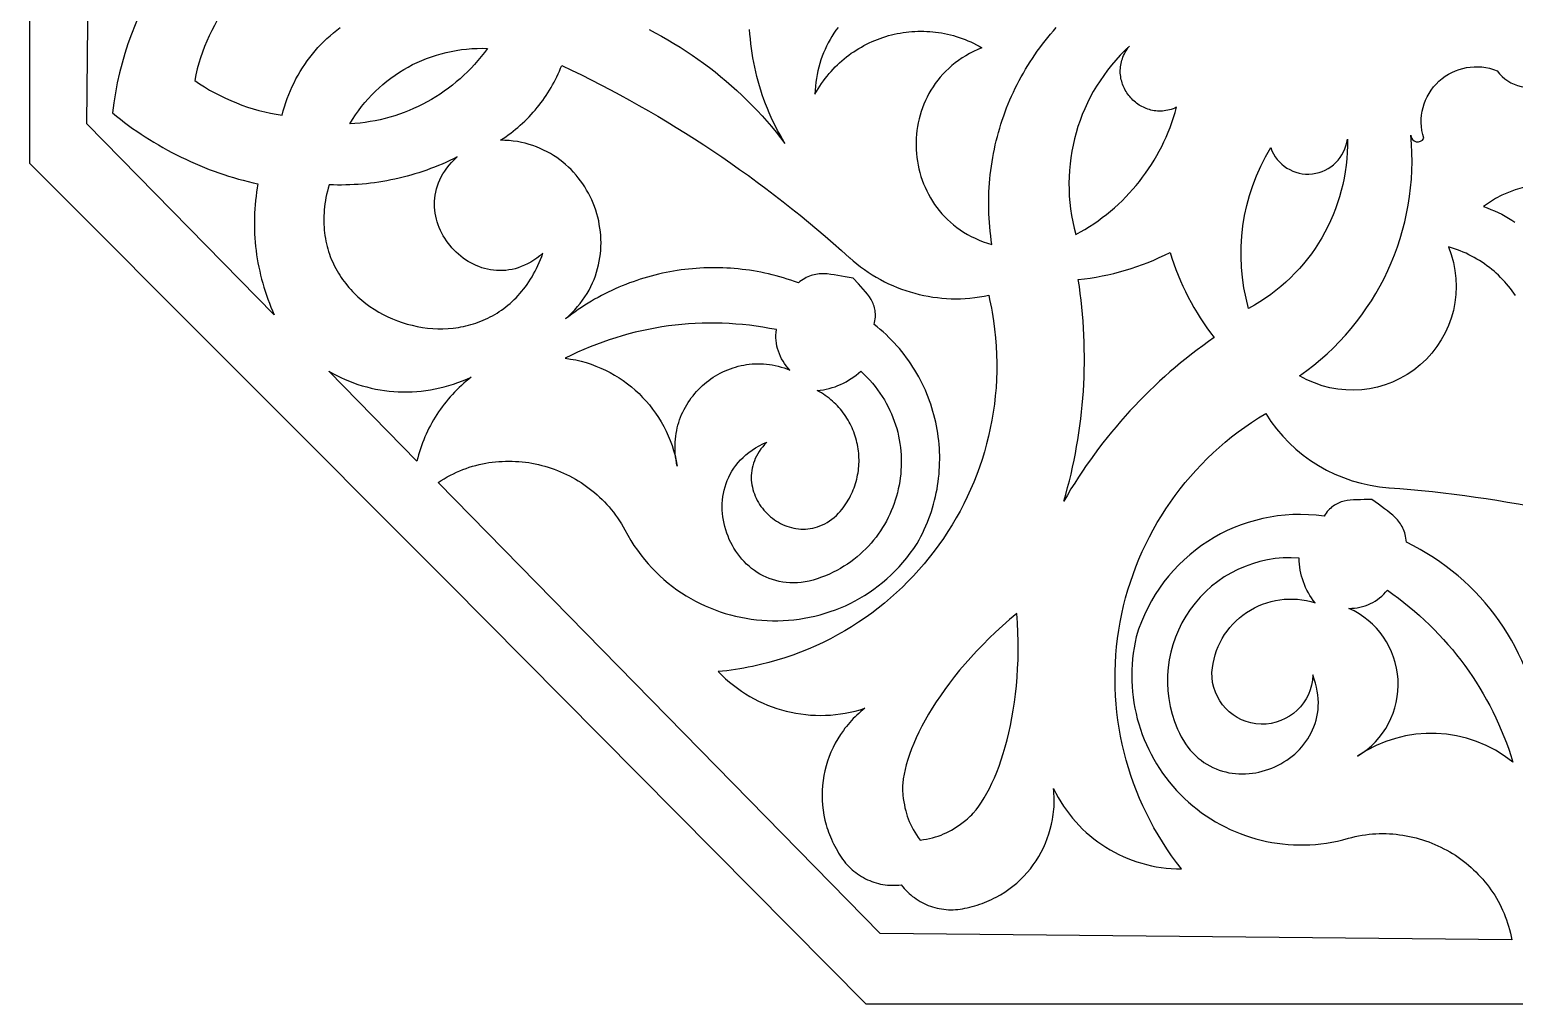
# Model space of a CAD drawing. Extents: x -555 to 555, y -555 to 555.
# Drawn here: x -175 to 6.6, y -175.3 to -56 of the extents above; entities that cross this region are included whole.
import ezdxf

# ---------------------------------------------------------------- set-up
doc = ezdxf.new("R2010")
doc.units = 0
doc.layers.add('LAYER_1', color=18, linetype='CONTINUOUS')
doc.layers.add('LAYER_2', color=140, linetype='CONTINUOUS')

msp = doc.modelspace()

# ---------------------------------------------------------------- linework, layer by layer
at = {"layer": 'LAYER_1'}
for points in [[(-158.02, -47.81, 0.121003), (-164.88, -66.23), (-164.4, -66.62), (-163.91, -67), (-163.42, -67.38), (-162.92, -67.75), (-162.42, -68.11), (-161.9, -68.46), (-161.38, -68.81), (-160.86, -69.16), (-160.33, -69.49), (-159.8, -69.82), (-159.26, -70.14), (-158.71, -70.45), (-158.16, -70.76), (-157.61, -71.05), (-157.05, -71.34), (-156.49, -71.62), (-155.92, -71.9), (-155.35, -72.16), (-154.78, -72.42), (-154.2, -72.66), (-153.62, -72.9), (-153.03, -73.13), (-152.45, -73.35), (-151.86, -73.56), (-151.27, -73.76), (-150.67, -73.95), (-150.08, -74.14), (-149.48, -74.31), (-148.88, -74.47), (-148.28, -74.62), (-147.68, -74.76), (-147.08, -74.89), (-147.17, -75.4), (-147.25, -75.91), (-147.31, -76.42), (-147.37, -76.94), (-147.42, -77.45), (-147.46, -77.96), (-147.49, -78.47), (-147.51, -78.99), (-147.52, -79.5), (-147.52, -80.01), (-147.51, -80.52), (-147.49, -81.03), (-147.46, -81.54), (-147.42, -82.05), (-147.37, -82.56), (-147.31, -83.07), (-147.24, -83.57), (-147.16, -84.08), (-147.08, -84.58), (-146.98, -85.08), (-146.87, -85.58), (-146.76, -86.08), (-146.63, -86.58), (-146.5, -87.07), (-146.35, -87.56), (-146.2, -88.05), (-146.03, -88.54), (-145.86, -89.02), (-145.68, -89.5), (-145.49, -89.98), (-145.29, -90.45), (-145.08, -90.92), (-168, -67.56), (-167.67, -34.87)], [(-150.05, -51.91, 0.118726), (-154.82, -62.25), (-154.23, -62.66), (-153.61, -63.05), (-152.99, -63.42), (-152.36, -63.77), (-151.71, -64.11), (-151.06, -64.42), (-150.39, -64.72), (-149.72, -65), (-149.04, -65.26), (-148.36, -65.5), (-147.66, -65.71), (-146.97, -65.91), (-146.26, -66.09), (-145.55, -66.24), (-144.84, -66.37), (-144.13, -66.48), (-143.99, -65.97), (-143.85, -65.46), (-143.68, -64.95), (-143.51, -64.46), (-143.32, -63.97), (-143.12, -63.48), (-142.9, -63), (-142.67, -62.53), (-142.43, -62.07), (-142.18, -61.61), (-141.92, -61.16), (-141.64, -60.72), (-141.35, -60.28), (-141.05, -59.86), (-140.74, -59.44), (-140.42, -59.03), (-140.08, -58.63), (-139.74, -58.24), (-139.38, -57.86), (-139.02, -57.49), (-138.64, -57.13), (-138.25, -56.78), (-137.86, -56.44), (-137.45, -56.11), (-137.04, -55.79)], [(6.74, -88.58), (6.53, -88.28), (6.32, -87.99), (6.1, -87.7), (5.87, -87.42), (5.64, -87.14), (5.4, -86.87), (5.15, -86.61), (4.9, -86.35), (4.64, -86.09), (4.37, -85.84), (4.1, -85.6), (3.81, -85.37), (3.53, -85.14), (3.23, -84.92), (2.93, -84.7), (2.63, -84.49), (2.32, -84.29), (2, -84.1), (1.67, -83.91), (1.35, -83.74), (1.01, -83.57), (0.67, -83.4), (0.32, -83.25), (-0.03, -83.1), (-0.39, -82.97), (-0.75, -82.84), (-1.12, -82.72), (-1.49, -82.61, -0.719328), (-19.69, -98.38, 0.270929), (-6.07, -68.96, 0.777705), (-4.49, -69.32, -0.636132), (4.47, -61.07, 0.862472), (13.24, -56.4, -0.153049)], [(9.93, -142.32, 0.260478), (-6.62, -118.74), (-6.64, -118.49), (-6.67, -118.25), (-6.71, -118.02), (-6.76, -117.8), (-6.82, -117.59), (-6.89, -117.39), (-6.96, -117.2), (-7.05, -117.01), (-7.14, -116.83), (-7.24, -116.65), (-7.35, -116.49), (-7.46, -116.32), (-7.58, -116.17), (-7.71, -116.01), (-7.99, -115.72), (-8.29, -115.44), (-8.6, -115.17), (-8.94, -114.9), (-9.3, -114.64), (-10.05, -114.1), (-10.85, -113.52), (-11.79, -113.53), (-12.23, -113.54), (-12.66, -113.55), (-13.08, -113.57), (-13.48, -113.6), (-13.86, -113.65), (-14.23, -113.73), (-14.41, -113.77), (-14.58, -113.82), (-14.76, -113.89), (-14.92, -113.95), (-15.09, -114.03), (-15.25, -114.12), (-15.41, -114.21), (-15.57, -114.32), (-15.72, -114.43), (-15.87, -114.56), (-16.01, -114.69), (-16.15, -114.84), (-16.29, -115), (-16.43, -115.18), (-16.56, -115.37), (-16.69, -115.57, 0.373134), (-39.66, -130.31, 0.574165), (-13.72, -154.96), (-13.3, -154.85), (-12.88, -154.75), (-12.46, -154.67), (-12.03, -154.59), (-11.61, -154.53), (-11.19, -154.48), (-10.77, -154.44), (-10.35, -154.41), (-9.93, -154.4), (-9.52, -154.39), (-9.1, -154.4), (-8.68, -154.41), (-8.27, -154.44), (-7.86, -154.48), (-7.45, -154.53), (-7.04, -154.59), (-6.64, -154.65), (-6.23, -154.73), (-5.83, -154.82), (-5.44, -154.92), (-5.04, -155.03), (-4.65, -155.15), (-4.27, -155.27), (-3.88, -155.41), (-3.5, -155.56), (-3.13, -155.71), (-2.76, -155.88), (-2.39, -156.05), (-2.03, -156.24), (-1.67, -156.43), (-1.32, -156.63), (-0.97, -156.84), (-0.63, -157.05), (-0.29, -157.28), (0.04, -157.51), (0.36, -157.76), (0.68, -158.01), (0.99, -158.27), (1.3, -158.53), (1.6, -158.81), (1.89, -159.09), (2.17, -159.38), (2.45, -159.67), (2.72, -159.98), (2.98, -160.29), (3.24, -160.6), (3.49, -160.93), (3.72, -161.26), (3.96, -161.6), (4.18, -161.94), (4.39, -162.29), (4.59, -162.65), (4.79, -163.02), (4.97, -163.39), (5.15, -163.76), (5.32, -164.15), (5.47, -164.53), (5.62, -164.93), (5.76, -165.33), (5.88, -165.73), (6, -166.14), (6.1, -166.56), (6.2, -166.98), (6.28, -167.4), (-71, -166.61), (-125.03, -111.42), (-124.66, -111.19), (-124.29, -110.97), (-123.92, -110.75), (-123.55, -110.55), (-123.17, -110.36), (-122.78, -110.18), (-122.4, -110.02), (-122.01, -109.86), (-121.62, -109.72), (-121.23, -109.58), (-120.83, -109.46), (-120.43, -109.35), (-120.03, -109.25), (-119.63, -109.16), (-119.23, -109.08), (-118.83, -109.01), (-118.42, -108.95), (-118.02, -108.91), (-117.61, -108.87), (-117.21, -108.85), (-116.8, -108.83), (-116.39, -108.83), (-115.99, -108.83), (-115.58, -108.85), (-115.18, -108.87), (-114.77, -108.91), (-114.37, -108.96), (-113.97, -109.01), (-113.57, -109.08), (-113.17, -109.15), (-112.78, -109.24), (-112.38, -109.34), (-111.99, -109.44), (-111.6, -109.56), (-111.22, -109.68), (-110.84, -109.82), (-110.46, -109.96), (-110.08, -110.12), (-109.71, -110.28), (-109.34, -110.45), (-108.98, -110.63), (-108.61, -110.82), (-108.26, -111.02), (-107.91, -111.23), (-107.56, -111.45), (-107.22, -111.68), (-106.89, -111.91), (-106.56, -112.16), (-106.23, -112.41), (-105.91, -112.68), (-105.6, -112.95), (-105.3, -113.23), (-105, -113.51), (-104.7, -113.81), (-104.42, -114.12), (-104.14, -114.43), (-103.87, -114.75), (-103.61, -115.08), (-103.35, -115.42), (-103.1, -115.77), (-102.86, -116.12), (-102.63, -116.49), (-102.41, -116.86), (-102.2, -117.24), (-101.85, -117.89), (-101.47, -118.52), (-101.09, -119.13), (-100.68, -119.72), (-100.26, -120.29), (-99.82, -120.84), (-99.37, -121.38), (-98.91, -121.89), (-98.43, -122.38), (-97.93, -122.86), (-97.43, -123.32), (-96.91, -123.75), (-96.38, -124.17), (-95.84, -124.56), (-95.29, -124.94), (-94.72, -125.3), (-94.15, -125.64), (-93.57, -125.96), (-92.98, -126.25), (-92.39, -126.53), (-91.78, -126.79), (-91.17, -127.03), (-90.55, -127.25), (-89.93, -127.45), (-89.3, -127.63), (-88.67, -127.79), (-88.03, -127.93), (-87.39, -128.05), (-86.75, -128.15), (-86.1, -128.23), (-85.45, -128.29), (-84.8, -128.33), (-84.15, -128.35), (-83.5, -128.35), (-82.85, -128.33), (-82.2, -128.29), (-81.55, -128.23), (-80.9, -128.15), (-80.26, -128.05), (-79.61, -127.93), (-78.98, -127.79), (-78.34, -127.63), (-77.71, -127.44), (-77.08, -127.24), (-76.46, -127.02), (-75.85, -126.78), (-75.24, -126.51), (-74.64, -126.23), (-74.05, -125.93), (-73.47, -125.6), (-72.89, -125.26), (-72.32, -124.89), (-71.77, -124.5), (-71.22, -124.1), (-70.69, -123.67), (-70.16, -123.22), (-69.65, -122.75), (-69.15, -122.26), (-68.67, -121.75), (-68.2, -121.22), (-67.74, -120.67), (-67.3, -120.1), (-66.87, -119.51), (-66.46, -118.89), (-66.22, -118.47), (-65.99, -118.04), (-65.78, -117.61), (-65.58, -117.18), (-65.38, -116.74), (-65.2, -116.3), (-65.03, -115.86), (-64.87, -115.42), (-64.72, -114.97), (-64.58, -114.52), (-64.45, -114.07), (-64.33, -113.62), (-64.22, -113.17), (-64.12, -112.72), (-64.03, -112.26), (-63.96, -111.81), (-63.89, -111.35), (-63.83, -110.89), (-63.78, -110.43), (-63.75, -109.97), (-63.72, -109.51), (-63.71, -109.06), (-63.7, -108.6), (-63.7, -108.14), (-63.72, -107.68), (-63.74, -107.23), (-63.77, -106.77), (-63.82, -106.32), (-63.87, -105.86), (-63.94, -105.41), (-64.01, -104.96), (-64.09, -104.51), (-64.19, -104.06), (-64.29, -103.62), (-64.4, -103.18), (-64.52, -102.74), (-64.65, -102.3), (-64.79, -101.86), (-64.95, -101.43), (-65.11, -101), (-65.28, -100.58), (-65.45, -100.16), (-65.64, -99.74), (-65.84, -99.32), (-66.05, -98.91), (-66.27, -98.51), (-66.49, -98.1), (-66.73, -97.71), (-66.97, -97.31), (-67.22, -96.93), (-67.49, -96.54), (-67.76, -96.17), (-68.04, -95.79), (-68.33, -95.43), (-68.63, -95.06), (-68.94, -94.71), (-69.25, -94.36), (-69.58, -94.02), (-69.92, -93.68), (-70.26, -93.35), (-70.61, -93.02), (-70.97, -92.71), (-71.34, -92.4), (-71.72, -92.1), (-71.67, -91.86), (-71.62, -91.64), (-71.59, -91.42), (-71.57, -91.2), (-71.56, -91), (-71.56, -90.8), (-71.58, -90.6), (-71.6, -90.41), (-71.63, -90.23), (-71.67, -90.05), (-71.72, -89.87), (-71.78, -89.7), (-71.85, -89.53), (-71.92, -89.36), (-72.01, -89.2), (-72.1, -89.04), (-72.3, -88.72), (-72.53, -88.41), (-72.78, -88.1), (-73.05, -87.78), (-73.65, -87.14), (-74.29, -86.46), (-75.26, -86.28), (-76.17, -86.11), (-76.61, -86.04), (-77.03, -85.98), (-77.45, -85.93), (-77.86, -85.91), (-78.26, -85.92), (-78.46, -85.93), (-78.66, -85.95), (-78.85, -85.98), (-79.05, -86.02), (-79.25, -86.07), (-79.44, -86.13), (-79.63, -86.2), (-79.83, -86.28), (-80.02, -86.37), (-80.21, -86.47), (-80.4, -86.59), (-80.6, -86.72), (-80.79, -86.86), (-80.99, -87.02), (-81.44, -86.85), (-81.89, -86.7), (-82.34, -86.55), (-82.8, -86.41), (-83.26, -86.27), (-83.72, -86.15), (-84.18, -86.03), (-84.64, -85.92), (-85.1, -85.82), (-85.56, -85.72), (-86.02, -85.63), (-86.49, -85.55), (-86.95, -85.48), (-87.42, -85.41), (-87.88, -85.36), (-88.35, -85.3), (-88.82, -85.26), (-89.28, -85.23), (-89.75, -85.2), (-90.22, -85.18), (-90.68, -85.16), (-91.15, -85.16), (-91.62, -85.16), (-92.08, -85.17), (-92.55, -85.18), (-93.02, -85.21), (-93.48, -85.24), (-93.94, -85.28), (-94.41, -85.32), (-94.87, -85.38), (-95.33, -85.44), (-95.79, -85.5), (-96.25, -85.58), (-96.71, -85.66), (-97.17, -85.75), (-97.62, -85.84), (-98.08, -85.95), (-98.53, -86.06), (-98.98, -86.18), (-99.43, -86.3), (-99.88, -86.43), (-100.32, -86.57), (-100.76, -86.72), (-101.21, -86.87), (-101.64, -87.03), (-102.08, -87.2), (-102.52, -87.37), (-102.95, -87.56), (-103.38, -87.74), (-103.8, -87.94), (-104.23, -88.14), (-104.65, -88.35), (-105.07, -88.57), (-105.48, -88.79), (-105.9, -89.02), (-106.3, -89.26), (-106.71, -89.5), (-107.11, -89.76), (-107.51, -90.01), (-107.91, -90.28), (-108.3, -90.55), (-108.69, -90.83), (-109.07, -91.11), (-109.46, -91.41), (-109.06, -91.05), (-108.68, -90.68), (-108.32, -90.3), (-107.98, -89.92), (-107.66, -89.53), (-107.37, -89.13), (-107.09, -88.72), (-106.83, -88.31), (-106.59, -87.89), (-106.37, -87.46), (-106.16, -87.03), (-105.98, -86.6), (-105.81, -86.16), (-105.67, -85.72), (-105.54, -85.27), (-105.43, -84.82), (-105.33, -84.37), (-105.26, -83.92), (-105.2, -83.47), (-105.16, -83.02), (-105.13, -82.56), (-105.12, -82.11), (-105.13, -81.66), (-105.16, -81.21), (-105.2, -80.76), (-105.25, -80.31), (-105.33, -79.86), (-105.41, -79.42), (-105.52, -78.98), (-105.64, -78.55), (-105.77, -78.12), (-105.92, -77.69), (-106.08, -77.27), (-106.26, -76.86), (-106.45, -76.45), (-106.66, -76.05), (-106.88, -75.66), (-107.11, -75.27), (-107.36, -74.9), (-107.62, -74.53), (-107.9, -74.17), (-108.18, -73.82), (-108.48, -73.48), (-108.79, -73.15), (-109.12, -72.84), (-109.46, -72.53), (-109.8, -72.24), (-110.17, -71.96), (-110.54, -71.69), (-110.92, -71.43), (-111.32, -71.19), (-111.72, -70.97), (-112.14, -70.76), (-112.57, -70.56), (-113.01, -70.38), (-113.46, -70.22), (-113.91, -70.07), (-114.38, -69.94), (-114.86, -69.83), (-115.35, -69.74), (-115.85, -69.67), (-116.35, -69.61), (-116.87, -69.58), (-117.4, -69.56), (-117.08, -69.35), (-116.77, -69.14), (-116.46, -68.92), (-116.16, -68.7), (-115.86, -68.47), (-115.57, -68.23), (-115.28, -67.99), (-115, -67.74), (-114.72, -67.49), (-114.45, -67.23), (-114.19, -66.97), (-113.92, -66.7), (-113.67, -66.43), (-113.42, -66.15), (-113.17, -65.87), (-112.93, -65.58), (-112.7, -65.29), (-112.47, -64.99), (-112.25, -64.69), (-112.03, -64.39), (-111.82, -64.08), (-111.62, -63.76), (-111.42, -63.45), (-111.23, -63.12), (-111.04, -62.8), (-110.86, -62.47), (-110.69, -62.13), (-110.52, -61.8), (-110.36, -61.45), (-110.21, -61.11), (-110.06, -60.76), (-109.92, -60.41), (-108.72, -60.98), (-107.53, -61.57), (-106.34, -62.16), (-105.16, -62.77), (-103.98, -63.39), (-102.81, -64.01), (-101.64, -64.65), (-100.49, -65.3), (-99.33, -65.96), (-98.19, -66.63), (-97.05, -67.31), (-95.92, -68), (-94.79, -68.7), (-93.67, -69.41), (-92.56, -70.14), (-91.45, -70.87), (-90.35, -71.61), (-89.26, -72.36), (-88.17, -73.13), (-87.09, -73.9), (-86.02, -74.68), (-84.96, -75.47), (-83.9, -76.28), (-82.85, -77.09), (-81.81, -77.91), (-80.77, -78.74), (-79.74, -79.58), (-78.72, -80.43), (-77.71, -81.3), (-76.71, -82.17), (-75.71, -83.05), (-74.72, -83.94), (-74.71, -83.94), (-74.27, -84.33), (-73.82, -84.7), (-73.37, -85.05), (-72.9, -85.39), (-72.43, -85.72), (-71.95, -86.03), (-71.46, -86.32), (-70.96, -86.6), (-70.46, -86.87), (-69.95, -87.12), (-69.43, -87.35), (-68.91, -87.57), (-68.38, -87.77), (-67.84, -87.96), (-67.31, -88.13), (-66.76, -88.29), (-66.21, -88.43), (-65.66, -88.55), (-65.1, -88.66), (-64.54, -88.75), (-63.98, -88.82), (-63.42, -88.88), (-62.85, -88.92), (-62.28, -88.95), (-61.71, -88.96), (-61.14, -88.95), (-60.57, -88.92), (-60, -88.88), (-59.42, -88.82), (-58.85, -88.74), (-58.28, -88.65), (-57.71, -88.54), (-57.59, -89.06), (-57.48, -89.58), (-57.38, -90.1), (-57.29, -90.62), (-57.2, -91.13), (-57.12, -91.65), (-56.98, -92.69), (-56.87, -93.72), (-56.79, -94.75), (-56.74, -95.78), (-56.72, -96.8), (-56.72, -97.82), (-56.75, -98.83), (-56.81, -99.84), (-56.9, -100.84), (-57.01, -101.84), (-57.15, -102.83), (-57.32, -103.81), (-57.51, -104.79), (-57.72, -105.76), (-57.96, -106.72), (-58.23, -107.67), (-58.52, -108.61), (-58.83, -109.55), (-59.17, -110.47), (-59.54, -111.38), (-59.92, -112.29), (-60.33, -113.18), (-60.76, -114.06), (-61.21, -114.93), (-61.69, -115.78), (-62.18, -116.62), (-62.7, -117.45), (-63.24, -118.27), (-63.8, -119.07), (-64.38, -119.85), (-64.98, -120.62), (-65.6, -121.38), (-66.24, -122.12), (-66.9, -122.84), (-67.58, -123.55), (-68.27, -124.24), (-68.99, -124.91), (-69.72, -125.56), (-70.47, -126.2), (-71.23, -126.81), (-72.02, -127.41), (-72.82, -127.98), (-73.64, -128.54), (-74.47, -129.08), (-75.32, -129.59), (-76.18, -130.08), (-77.06, -130.55), (-77.95, -131), (-78.86, -131.42), (-79.79, -131.83), (-80.72, -132.2), (-81.67, -132.56), (-82.63, -132.89), (-83.61, -133.19), (-84.6, -133.47), (-85.6, -133.72), (-86.61, -133.95), (-87.12, -134.05), (-87.64, -134.14), (-88.15, -134.23), (-88.67, -134.32), (-89.2, -134.39), (-89.72, -134.46), (-90.25, -134.52), (-90.78, -134.58), (-90.34, -135.02), (-89.89, -135.45), (-89.42, -135.85), (-88.94, -136.24), (-88.45, -136.61), (-87.95, -136.96), (-87.44, -137.3), (-86.92, -137.61), (-86.39, -137.9), (-85.85, -138.18), (-85.3, -138.43), (-84.75, -138.67), (-84.19, -138.88), (-83.62, -139.08), (-83.04, -139.26), (-82.46, -139.41), (-81.87, -139.55), (-81.28, -139.66), (-80.69, -139.76), (-80.09, -139.83), (-79.49, -139.89), (-78.89, -139.92), (-78.28, -139.93), (-77.67, -139.92), (-77.07, -139.89), (-76.46, -139.84), (-75.85, -139.76), (-75.25, -139.67), (-74.64, -139.55), (-74.04, -139.41), (-73.44, -139.25), (-72.85, -139.06), (-73.1, -139.26), (-73.35, -139.47), (-73.59, -139.68), (-73.82, -139.89), (-74.05, -140.11), (-74.27, -140.33), (-74.49, -140.56), (-74.7, -140.79), (-74.91, -141.03), (-75.1, -141.27), (-75.3, -141.51), (-75.48, -141.76), (-75.84, -142.26), (-76.16, -142.78), (-76.47, -143.31), (-76.74, -143.85), (-77, -144.41), (-77.22, -144.97), (-77.42, -145.54), (-77.6, -146.12), (-77.74, -146.71), (-77.86, -147.3), (-77.96, -147.9), (-78.03, -148.5), (-78.07, -149.1), (-78.08, -149.71), (-78.07, -150.32), (-78.02, -150.92), (-77.96, -151.53), (-77.86, -152.13), (-77.73, -152.73), (-77.58, -153.33), (-77.49, -153.63), (-77.4, -153.92), (-77.3, -154.22), (-77.19, -154.51), (-77.07, -154.8), (-76.95, -155.09), (-76.82, -155.38), (-76.68, -155.66), (-76.53, -155.95), (-76.38, -156.23), (-76.22, -156.5), (-76.06, -156.78), (-75.9, -157.04), (-75.74, -157.29), (-75.58, -157.53), (-75.4, -157.76), (-75.22, -157.99), (-75.03, -158.21), (-74.83, -158.42), (-74.62, -158.62), (-74.41, -158.81), (-74.19, -158.99), (-73.97, -159.17), (-73.74, -159.33), (-73.51, -159.49), (-73.27, -159.64), (-73.02, -159.78), (-72.77, -159.91), (-72.52, -160.03), (-72.26, -160.14), (-72, -160.24), (-71.74, -160.34), (-71.47, -160.42), (-71.2, -160.49), (-70.93, -160.56), (-70.65, -160.61), (-70.37, -160.65), (-70.1, -160.69), (-69.82, -160.71), (-69.53, -160.72), (-69.25, -160.72), (-68.97, -160.72), (-68.68, -160.7), (-68.4, -160.67), (-68.22, -160.89), (-68.04, -161.11), (-67.85, -161.31), (-67.65, -161.51), (-67.45, -161.71), (-67.24, -161.89), (-67.02, -162.07), (-66.8, -162.23), (-66.57, -162.39), (-66.34, -162.54), (-66.1, -162.69), (-65.85, -162.82), (-65.61, -162.95), (-65.35, -163.06), (-65.1, -163.17), (-64.83, -163.27), (-64.57, -163.35), (-64.3, -163.43), (-64.03, -163.5), (-63.76, -163.56), (-63.48, -163.61), (-63.2, -163.65), (-62.92, -163.68), (-62.64, -163.7), (-62.35, -163.71), (-62.07, -163.7), (-61.78, -163.69), (-61.49, -163.67), (-61.2, -163.63), (-60.91, -163.58), (-60.62, -163.53), (-60.34, -163.46), (-60.02, -163.39), (-59.71, -163.31), (-59.4, -163.23), (-59.1, -163.14), (-58.8, -163.04), (-58.5, -162.93), (-58.21, -162.82), (-57.92, -162.7), (-57.63, -162.58), (-57.35, -162.45), (-57.07, -162.31), (-56.79, -162.17), (-56.26, -161.87), (-55.74, -161.54), (-55.23, -161.2), (-54.75, -160.83), (-54.28, -160.44), (-53.84, -160.03), (-53.41, -159.6), (-53, -159.15), (-52.61, -158.69), (-52.25, -158.2), (-51.91, -157.71), (-51.58, -157.19), (-51.29, -156.67), (-51.01, -156.13), (-50.76, -155.57), (-50.54, -155.01), (-50.34, -154.43), (-50.17, -153.85), (-50.02, -153.25), (-49.9, -152.65), (-49.85, -152.34), (-49.81, -152.04), (-49.77, -151.73), (-49.74, -151.42), (-49.72, -151.1), (-49.71, -150.79), (-49.7, -150.48), (-49.7, -150.16), (-49.71, -149.84), (-49.73, -149.52), (-49.75, -149.2), (-49.78, -148.88), (-49.5, -149.44), (-49.2, -149.98), (-48.89, -150.52), (-48.56, -151.03), (-48.21, -151.54), (-47.84, -152.03), (-47.46, -152.5), (-47.06, -152.96), (-46.65, -153.4), (-46.22, -153.83), (-45.78, -154.25), (-45.32, -154.64), (-44.86, -155.02), (-44.37, -155.39), (-43.88, -155.73), (-43.38, -156.06), (-42.86, -156.37), (-42.34, -156.67), (-41.8, -156.94), (-41.26, -157.2), (-40.7, -157.43), (-40.14, -157.65), (-39.57, -157.85), (-38.99, -158.03), (-38.4, -158.19), (-37.81, -158.33), (-37.21, -158.45), (-36.6, -158.54), (-35.99, -158.62), (-35.38, -158.67), (-34.75, -158.71), (-34.13, -158.72, -0.453995), (-23.83, -103, 0.240725), (-8.75, -112.08), (-8.73, -112.09, -0.074077), (32.6, -121.2)], [(24.22, -86.81, 0.578149), (2.79, -77.68), (3.26, -77.84), (3.72, -78.02), (4.17, -78.21), (4.61, -78.41), (5.04, -78.62), (5.45, -78.84), (5.86, -79.08), (6.26, -79.33), (6.64, -79.59)]]:
    msp.add_lwpolyline(points, format="xyb", dxfattribs=at)
for points in [[(-99.25, -56.02), (-98.48, -56.42), (-97.71, -56.84), (-96.95, -57.27), (-96.2, -57.72), (-95.45, -58.18), (-94.72, -58.65), (-93.99, -59.14), (-93.27, -59.64), (-92.57, -60.15), (-91.87, -60.67), (-91.18, -61.21), (-90.5, -61.76), (-89.83, -62.32), (-89.17, -62.89), (-88.52, -63.48), (-87.88, -64.08), (-87.25, -64.69), (-86.63, -65.31), (-86.03, -65.94), (-85.43, -66.58), (-84.85, -67.24), (-84.27, -67.9), (-83.71, -68.58), (-83.16, -69.27), (-82.63, -69.97), (-82.93, -69.45), (-83.23, -68.92), (-83.52, -68.39), (-83.79, -67.86), (-84.06, -67.32), (-84.31, -66.78), (-84.55, -66.23), (-84.78, -65.68), (-84.99, -65.13), (-85.2, -64.58), (-85.4, -64.02), (-85.58, -63.46), (-85.75, -62.9), (-85.91, -62.33), (-86.06, -61.77), (-86.2, -61.2), (-86.33, -60.63), (-86.44, -60.06), (-86.55, -59.48), (-86.64, -58.91), (-86.73, -58.34), (-86.8, -57.76), (-86.86, -57.18), (-86.91, -56.6), (-86.95, -56.03)], [(-76.13, -55.76), (-76.39, -56.11), (-76.64, -56.48), (-76.88, -56.86), (-77.11, -57.25), (-77.33, -57.64), (-77.53, -58.04), (-77.72, -58.45), (-77.9, -58.87), (-78.07, -59.3), (-78.22, -59.73), (-78.36, -60.17), (-78.49, -60.62), (-78.6, -61.07), (-78.7, -61.53), (-78.78, -62), (-78.85, -62.48), (-78.9, -62.96), (-78.94, -63.45), (-78.96, -63.94), (-78.77, -63.6), (-78.57, -63.27), (-78.36, -62.94), (-78.15, -62.62), (-77.93, -62.31), (-77.7, -62.01), (-77.47, -61.71), (-77.23, -61.42), (-76.98, -61.14), (-76.73, -60.86), (-76.47, -60.6), (-76.21, -60.34), (-75.94, -60.08), (-75.66, -59.84), (-75.38, -59.6), (-75.09, -59.37), (-74.8, -59.15), (-74.51, -58.93), (-74.21, -58.73), (-73.9, -58.53), (-73.59, -58.34), (-73.28, -58.16), (-72.96, -57.98), (-72.64, -57.81), (-72.31, -57.66), (-71.98, -57.5), (-71.65, -57.36), (-71.32, -57.23), (-70.98, -57.1), (-70.64, -56.98), (-70.29, -56.87), (-69.95, -56.77), (-69.6, -56.68), (-69.25, -56.6), (-68.89, -56.52), (-68.54, -56.45), (-68.18, -56.4), (-67.82, -56.35), (-67.46, -56.31), (-67.1, -56.27), (-66.74, -56.25), (-66.38, -56.24), (-66.02, -56.23), (-65.65, -56.23), (-65.29, -56.25), (-64.92, -56.27), (-64.56, -56.3), (-64.2, -56.34), (-63.83, -56.39), (-63.47, -56.44), (-63.11, -56.51), (-62.74, -56.59), (-62.38, -56.67), (-62.02, -56.77), (-61.67, -56.88), (-61.31, -56.99), (-60.95, -57.11), (-60.6, -57.25), (-60.25, -57.39), (-59.9, -57.54), (-59.55, -57.71), (-59.21, -57.88), (-58.87, -58.06), (-58.53, -58.25), (-59.05, -58.47), (-59.56, -58.71), (-60.04, -58.96), (-60.51, -59.22), (-60.96, -59.5), (-61.4, -59.8), (-61.82, -60.11), (-62.21, -60.43), (-62.59, -60.77), (-62.96, -61.12), (-63.3, -61.48), (-63.63, -61.85), (-63.94, -62.23), (-64.24, -62.62), (-64.51, -63.02), (-64.77, -63.43), (-65.01, -63.85), (-65.24, -64.28), (-65.45, -64.71), (-65.63, -65.15), (-65.81, -65.59), (-65.96, -66.05), (-66.1, -66.5), (-66.22, -66.96), (-66.32, -67.42), (-66.41, -67.89), (-66.48, -68.36), (-66.53, -68.83), (-66.57, -69.31), (-66.59, -69.78), (-66.59, -70.25), (-66.57, -70.73), (-66.54, -71.2), (-66.49, -71.67), (-66.43, -72.14), (-66.34, -72.61), (-66.24, -73.07), (-66.13, -73.53), (-65.99, -73.99), (-65.84, -74.44), (-65.68, -74.88), (-65.49, -75.32), (-65.29, -75.76), (-65.08, -76.18), (-64.84, -76.6), (-64.6, -77.01), (-64.33, -77.41), (-64.05, -77.8), (-63.75, -78.18), (-63.43, -78.55), (-63.1, -78.91), (-62.75, -79.26), (-62.39, -79.6), (-62.01, -79.92), (-61.61, -80.23), (-61.2, -80.53), (-60.77, -80.81), (-60.32, -81.08), (-59.86, -81.33), (-59.38, -81.56), (-58.89, -81.78), (-58.38, -81.98), (-57.86, -82.16), (-57.31, -82.32), (-57.39, -81.79), (-57.46, -81.25), (-57.53, -80.71), (-57.58, -80.17), (-57.62, -79.64), (-57.66, -79.1), (-57.68, -78.56), (-57.7, -78.03), (-57.71, -77.49), (-57.71, -76.96), (-57.7, -76.43), (-57.68, -75.89), (-57.65, -75.36), (-57.61, -74.83), (-57.57, -74.3), (-57.51, -73.78), (-57.45, -73.25), (-57.38, -72.73), (-57.3, -72.2), (-57.21, -71.68), (-57.12, -71.17), (-57.01, -70.65), (-56.9, -70.13), (-56.78, -69.62), (-56.65, -69.11), (-56.51, -68.6), (-56.36, -68.1), (-56.21, -67.6), (-56.04, -67.1), (-55.87, -66.6), (-55.69, -66.11), (-55.51, -65.61), (-55.31, -65.13), (-55.11, -64.64), (-54.9, -64.16), (-54.68, -63.68), (-54.45, -63.21), (-54.22, -62.74), (-53.98, -62.27), (-53.73, -61.81), (-53.47, -61.35), (-53.2, -60.89), (-52.93, -60.44), (-52.65, -59.99), (-52.36, -59.55), (-52.07, -59.11), (-51.76, -58.68), (-51.45, -58.25), (-51.14, -57.83), (-50.81, -57.41), (-50.48, -56.99), (-50.14, -56.58), (-49.79, -56.18), (-49.44, -55.78)]]:
    msp.add_lwpolyline(points, dxfattribs=at)
for points in [[(-34.73, -65.54), (-34.94, -65.63), (-35.16, -65.71), (-35.38, -65.79), (-35.6, -65.85), (-35.81, -65.9), (-36.03, -65.94), (-36.24, -65.97), (-36.45, -65.99), (-36.66, -66), (-36.86, -66), (-37.07, -65.99), (-37.27, -65.98), (-37.47, -65.95), (-37.67, -65.92), (-37.86, -65.87), (-38.06, -65.82), (-38.24, -65.76), (-38.43, -65.7), (-38.61, -65.62), (-38.79, -65.54), (-38.96, -65.45), (-39.13, -65.36), (-39.3, -65.26), (-39.46, -65.15), (-39.62, -65.03), (-39.77, -64.91), (-39.92, -64.79), (-40.06, -64.65), (-40.2, -64.52), (-40.33, -64.37), (-40.46, -64.23), (-40.58, -64.08), (-40.69, -63.92), (-40.8, -63.76), (-40.91, -63.59), (-41, -63.43), (-41.09, -63.25), (-41.18, -63.08), (-41.26, -62.9), (-41.33, -62.72), (-41.39, -62.53), (-41.44, -62.35), (-41.49, -62.16), (-41.53, -61.97), (-41.56, -61.77), (-41.59, -61.58), (-41.61, -61.38), (-41.61, -61.19), (-41.61, -60.99), (-41.6, -60.79), (-41.59, -60.59), (-41.56, -60.39), (-41.52, -60.19), (-41.48, -59.99), (-41.42, -59.79), (-41.36, -59.59), (-41.29, -59.39), (-41.2, -59.19), (-41.11, -59), (-41, -58.8), (-40.89, -58.61), (-40.76, -58.42), (-40.63, -58.23), (-40.48, -58.04), (-41.06, -58.6), (-41.62, -59.17), (-42.16, -59.76), (-42.68, -60.37), (-43.17, -60.99), (-43.64, -61.63), (-44.09, -62.28), (-44.51, -62.94), (-44.91, -63.62), (-45.28, -64.3), (-45.63, -65), (-45.96, -65.71), (-46.26, -66.43), (-46.54, -67.16), (-46.79, -67.9), (-47.01, -68.65), (-47.21, -69.4), (-47.39, -70.16), (-47.54, -70.92), (-47.66, -71.7), (-47.76, -72.47), (-47.83, -73.25), (-47.88, -74.03), (-47.89, -74.82), (-47.88, -75.6), (-47.85, -76.39), (-47.78, -77.18), (-47.69, -77.97), (-47.57, -78.76), (-47.43, -79.54), (-47.25, -80.33), (-47.05, -81.11), (-46.48, -80.79), (-45.93, -80.47), (-45.38, -80.13), (-44.85, -79.78), (-44.32, -79.41), (-43.81, -79.03), (-43.3, -78.64), (-42.81, -78.24), (-42.32, -77.82), (-41.85, -77.39), (-41.39, -76.96), (-40.95, -76.51), (-40.51, -76.05), (-40.08, -75.57), (-39.67, -75.09), (-39.27, -74.6), (-38.89, -74.1), (-38.51, -73.59), (-38.15, -73.07), (-37.8, -72.54), (-37.47, -72), (-37.15, -71.45), (-36.84, -70.89), (-36.55, -70.33), (-36.27, -69.75), (-36, -69.17), (-35.75, -68.58), (-35.52, -67.99), (-35.3, -67.38), (-35.09, -66.77), (-34.9, -66.16)], [(-119.01, -58.33), (-119.38, -58.84), (-119.77, -59.33), (-120.17, -59.82), (-120.58, -60.29), (-121.01, -60.75), (-121.44, -61.19), (-121.89, -61.62), (-122.35, -62.04), (-122.82, -62.44), (-123.3, -62.83), (-123.79, -63.21), (-124.29, -63.57), (-124.8, -63.92), (-125.32, -64.25), (-125.84, -64.57), (-126.38, -64.87), (-126.92, -65.16), (-127.48, -65.43), (-128.04, -65.69), (-128.6, -65.93), (-129.18, -66.16), (-129.76, -66.37), (-130.35, -66.56), (-130.94, -66.74), (-131.54, -66.9), (-132.14, -67.05), (-132.75, -67.18), (-133.36, -67.29), (-133.98, -67.38), (-134.6, -67.46), (-135.23, -67.52), (-135.86, -67.56), (-135.52, -67.01), (-135.17, -66.47), (-134.8, -65.95), (-134.42, -65.45), (-134.02, -64.95), (-133.6, -64.48), (-133.17, -64.02), (-132.72, -63.57), (-132.26, -63.14), (-131.79, -62.73), (-131.31, -62.33), (-130.81, -61.96), (-130.3, -61.59), (-129.78, -61.25), (-129.25, -60.92), (-128.71, -60.62), (-128.16, -60.32), (-127.6, -60.05), (-127.02, -59.8), (-126.45, -59.57), (-125.86, -59.35), (-125.26, -59.16), (-124.66, -58.98), (-124.06, -58.82), (-123.44, -58.69), (-122.82, -58.57), (-122.2, -58.48), (-121.57, -58.41), (-120.93, -58.36), (-120.29, -58.33), (-119.65, -58.32)], [(-138.37, -75.02), (-138.48, -75.41), (-138.59, -75.8), (-138.68, -76.19), (-138.76, -76.57), (-138.83, -76.95), (-138.89, -77.33), (-138.93, -77.7), (-138.97, -78.07), (-139, -78.44), (-139.02, -78.8), (-139.03, -79.16), (-139.03, -79.52), (-139.02, -79.87), (-139, -80.22), (-138.97, -80.57), (-138.94, -80.91), (-138.89, -81.24), (-138.84, -81.58), (-138.77, -81.91), (-138.7, -82.23), (-138.62, -82.55), (-138.54, -82.87), (-138.44, -83.18), (-138.34, -83.49), (-138.23, -83.8), (-138.11, -84.1), (-137.98, -84.4), (-137.85, -84.69), (-137.71, -84.98), (-137.56, -85.26), (-137.41, -85.54), (-137.25, -85.81), (-137.08, -86.08), (-136.91, -86.34), (-136.73, -86.6), (-136.54, -86.86), (-136.35, -87.11), (-136.15, -87.36), (-135.95, -87.6), (-135.74, -87.83), (-135.53, -88.06), (-135.31, -88.29), (-134.85, -88.72), (-134.38, -89.14), (-133.88, -89.53), (-133.38, -89.9), (-132.85, -90.25), (-132.31, -90.58), (-131.76, -90.89), (-131.19, -91.17), (-130.61, -91.43), (-130.02, -91.66), (-129.43, -91.87), (-128.82, -92.05), (-128.21, -92.21), (-127.59, -92.35), (-126.97, -92.46), (-126.34, -92.54), (-125.71, -92.59), (-125.08, -92.62), (-124.45, -92.62), (-123.82, -92.6), (-123.19, -92.54), (-122.88, -92.5), (-122.57, -92.46), (-122.26, -92.4), (-121.95, -92.34), (-121.64, -92.28), (-121.34, -92.2), (-121.03, -92.12), (-120.73, -92.03), (-120.43, -91.93), (-120.13, -91.83), (-119.83, -91.71), (-119.54, -91.59), (-119.25, -91.46), (-118.96, -91.33), (-118.67, -91.18), (-118.39, -91.03), (-118.11, -90.87), (-117.83, -90.71), (-117.56, -90.53), (-117.29, -90.35), (-117.02, -90.15), (-116.76, -89.95), (-116.5, -89.74), (-116.25, -89.53), (-116, -89.3), (-115.75, -89.07), (-115.51, -88.83), (-115.27, -88.58), (-115.04, -88.32), (-114.81, -88.05), (-114.59, -87.77), (-114.37, -87.49), (-114.16, -87.2), (-113.96, -86.89), (-113.75, -86.58), (-113.56, -86.26), (-113.37, -85.93), (-113.19, -85.59), (-113.01, -85.25), (-112.84, -84.89), (-112.68, -84.53), (-112.52, -84.15), (-112.37, -83.77), (-112.23, -83.37), (-112.6, -83.69), (-112.97, -83.98), (-113.34, -84.24), (-113.72, -84.47), (-114.1, -84.68), (-114.48, -84.87), (-114.87, -85.03), (-115.25, -85.17), (-115.63, -85.28), (-116.01, -85.37), (-116.4, -85.44), (-116.78, -85.49), (-117.15, -85.51), (-117.53, -85.52), (-117.9, -85.51), (-118.27, -85.47), (-118.64, -85.42), (-119, -85.35), (-119.36, -85.26), (-119.71, -85.16), (-120.06, -85.03), (-120.4, -84.9), (-120.73, -84.74), (-121.06, -84.57), (-121.37, -84.39), (-121.68, -84.19), (-121.99, -83.98), (-122.28, -83.76), (-122.56, -83.52), (-122.83, -83.27), (-123.1, -83.01), (-123.35, -82.74), (-123.59, -82.46), (-123.82, -82.17), (-124.03, -81.87), (-124.23, -81.56), (-124.42, -81.25), (-124.6, -80.92), (-124.76, -80.59), (-124.91, -80.26), (-125.04, -79.91), (-125.15, -79.56), (-125.25, -79.21), (-125.33, -78.85), (-125.4, -78.49), (-125.45, -78.13), (-125.47, -77.76), (-125.48, -77.39), (-125.48, -77.02), (-125.45, -76.64), (-125.4, -76.27), (-125.33, -75.9), (-125.24, -75.52), (-125.13, -75.15), (-124.99, -74.78), (-124.84, -74.42), (-124.66, -74.05), (-124.45, -73.69), (-124.23, -73.33), (-123.98, -72.98), (-123.7, -72.63), (-123.4, -72.28), (-123.07, -71.95), (-122.72, -71.61), (-123.17, -71.84), (-123.63, -72.06), (-124.09, -72.27), (-124.56, -72.48), (-125.02, -72.67), (-125.49, -72.86), (-125.97, -73.04), (-126.44, -73.22), (-126.92, -73.38), (-127.4, -73.54), (-127.88, -73.69), (-128.37, -73.83), (-128.85, -73.97), (-129.34, -74.09), (-129.83, -74.21), (-130.33, -74.32), (-130.82, -74.43), (-131.32, -74.52), (-131.81, -74.61), (-132.31, -74.69), (-132.81, -74.76), (-133.31, -74.83), (-133.82, -74.88), (-134.32, -74.93), (-134.82, -74.97), (-135.33, -75), (-135.83, -75.02), (-136.34, -75.04), (-136.85, -75.05), (-137.36, -75.05), (-137.86, -75.04)], [(-82.02, -97.68), (-82.26, -97.43), (-82.47, -97.17), (-82.67, -96.89), (-82.86, -96.61), (-83.03, -96.31), (-83.18, -96.01), (-83.31, -95.7), (-83.43, -95.39), (-83.52, -95.06), (-83.6, -94.74), (-83.67, -94.41), (-83.71, -94.08), (-83.73, -93.74), (-83.74, -93.41), (-83.72, -93.07), (-83.68, -92.74), (-84.5, -92.58), (-85.33, -92.44), (-86.15, -92.32), (-86.98, -92.21), (-87.8, -92.12), (-88.63, -92.05), (-89.46, -92), (-90.29, -91.96), (-91.11, -91.94), (-91.94, -91.94), (-92.77, -91.96), (-93.59, -91.99), (-94.42, -92.04), (-95.24, -92.11), (-96.06, -92.19), (-96.88, -92.29), (-97.7, -92.41), (-98.51, -92.55), (-99.32, -92.7), (-100.13, -92.87), (-100.94, -93.06), (-101.74, -93.26), (-102.53, -93.49), (-103.33, -93.72), (-104.11, -93.98), (-104.9, -94.25), (-105.68, -94.54), (-106.45, -94.84), (-107.22, -95.16), (-107.98, -95.5), (-108.74, -95.86), (-109.49, -96.23), (-108.84, -96.33), (-108.2, -96.45), (-107.57, -96.6), (-106.95, -96.77), (-106.34, -96.97), (-105.74, -97.19), (-105.15, -97.44), (-104.57, -97.7), (-104.01, -97.99), (-103.46, -98.3), (-102.92, -98.63), (-102.4, -98.98), (-101.89, -99.35), (-101.4, -99.74), (-100.93, -100.15), (-100.47, -100.57), (-100.03, -101.02), (-99.6, -101.48), (-99.19, -101.95), (-98.81, -102.45), (-98.44, -102.96), (-98.09, -103.48), (-97.76, -104.02), (-97.45, -104.57), (-97.16, -105.14), (-96.9, -105.72), (-96.66, -106.31), (-96.44, -106.91), (-96.24, -107.53), (-96.07, -108.15), (-95.92, -108.79), (-95.8, -109.43), (-95.88, -109.06), (-95.95, -108.68), (-96, -108.31), (-96.04, -107.94), (-96.06, -107.57), (-96.07, -107.21), (-96.07, -106.85), (-96.06, -106.49), (-96.03, -106.13), (-95.99, -105.78), (-95.94, -105.44), (-95.87, -105.09), (-95.8, -104.75), (-95.71, -104.42), (-95.61, -104.09), (-95.51, -103.76), (-95.39, -103.44), (-95.26, -103.13), (-95.12, -102.82), (-94.97, -102.51), (-94.81, -102.22), (-94.64, -101.92), (-94.46, -101.64), (-94.27, -101.36), (-94.08, -101.08), (-93.87, -100.82), (-93.66, -100.56), (-93.44, -100.31), (-93.21, -100.06), (-92.97, -99.82), (-92.73, -99.59), (-92.48, -99.37), (-92.22, -99.16), (-91.95, -98.96), (-91.68, -98.76), (-91.4, -98.57), (-91.12, -98.39), (-90.83, -98.22), (-90.54, -98.06), (-90.23, -97.91), (-89.93, -97.77), (-89.62, -97.64), (-89.3, -97.52), (-88.98, -97.41), (-88.66, -97.31), (-88.33, -97.22), (-88, -97.14), (-87.67, -97.07), (-87.33, -97.02), (-86.99, -96.97), (-86.64, -96.94), (-86.3, -96.92), (-85.95, -96.91), (-85.6, -96.92), (-85.24, -96.93), (-84.89, -96.96), (-84.53, -97.01), (-84.18, -97.06), (-83.82, -97.13), (-83.46, -97.21), (-83.1, -97.31), (-82.74, -97.42), (-82.38, -97.54)], [(-138.41, -97.81), (-137.92, -98.09), (-137.43, -98.35), (-136.93, -98.6), (-136.42, -98.84), (-135.9, -99.05), (-135.38, -99.25), (-134.85, -99.44), (-134.32, -99.6), (-133.78, -99.75), (-133.24, -99.89), (-132.7, -100), (-132.15, -100.11), (-131.59, -100.19), (-131.04, -100.26), (-130.48, -100.31), (-129.92, -100.34), (-129.36, -100.36), (-128.79, -100.36), (-128.23, -100.34), (-127.67, -100.3), (-127.1, -100.25), (-126.54, -100.18), (-125.97, -100.1), (-125.41, -99.99), (-124.85, -99.87), (-124.29, -99.74), (-123.73, -99.58), (-123.18, -99.41), (-122.62, -99.22), (-122.08, -99.01), (-121.53, -98.78), (-120.99, -98.54), (-121.3, -98.79), (-121.61, -99.04), (-121.9, -99.29), (-122.2, -99.56), (-122.48, -99.83), (-122.76, -100.1), (-123.04, -100.38), (-123.3, -100.67), (-123.56, -100.96), (-123.82, -101.25), (-124.07, -101.55), (-124.31, -101.86), (-124.54, -102.17), (-124.77, -102.48), (-124.99, -102.8), (-125.21, -103.13), (-125.41, -103.45), (-125.61, -103.79), (-125.81, -104.12), (-125.99, -104.46), (-126.17, -104.81), (-126.34, -105.16), (-126.51, -105.51), (-126.66, -105.86), (-126.81, -106.22), (-126.95, -106.58), (-127.09, -106.95), (-127.21, -107.31), (-127.33, -107.68), (-127.44, -108.06), (-127.54, -108.43), (-127.63, -108.81)], [(-76.07, -115.2), (-75.87, -114.98), (-75.69, -114.76), (-75.51, -114.53), (-75.34, -114.3), (-75.18, -114.06), (-75.03, -113.82), (-74.88, -113.58), (-74.74, -113.34), (-74.61, -113.09), (-74.49, -112.84), (-74.38, -112.59), (-74.27, -112.34), (-74.17, -112.08), (-74.08, -111.83), (-74, -111.57), (-73.92, -111.31), (-73.85, -111.04), (-73.79, -110.78), (-73.74, -110.52), (-73.69, -110.25), (-73.65, -109.98), (-73.62, -109.72), (-73.6, -109.45), (-73.58, -109.18), (-73.57, -108.92), (-73.57, -108.65), (-73.58, -108.38), (-73.59, -108.12), (-73.61, -107.85), (-73.64, -107.59), (-73.67, -107.32), (-73.72, -107.06), (-73.76, -106.8), (-73.82, -106.54), (-73.88, -106.28), (-73.95, -106.02), (-74.03, -105.77), (-74.12, -105.51), (-74.21, -105.26), (-74.31, -105.01), (-74.41, -104.77), (-74.52, -104.52), (-74.64, -104.28), (-74.77, -104.05), (-74.9, -103.81), (-75.04, -103.58), (-75.19, -103.35), (-75.34, -103.13), (-75.5, -102.91), (-75.66, -102.69), (-75.84, -102.48), (-76.02, -102.28), (-76.2, -102.07), (-76.39, -101.87), (-76.59, -101.68), (-76.8, -101.49), (-77.01, -101.31), (-77.23, -101.13), (-77.45, -100.96), (-77.69, -100.79), (-77.92, -100.63), (-78.17, -100.48), (-78.42, -100.33), (-78.67, -100.19), (-78.3, -100.15), (-77.93, -100.09), (-77.57, -100.02), (-77.21, -99.93), (-76.85, -99.83), (-76.5, -99.72), (-76.16, -99.59), (-75.82, -99.44), (-75.48, -99.29), (-75.16, -99.11), (-74.84, -98.93), (-74.52, -98.73), (-74.22, -98.52), (-73.92, -98.3), (-73.63, -98.06), (-73.36, -97.81), (-72.97, -98.17), (-72.61, -98.54), (-72.25, -98.91), (-71.92, -99.3), (-71.6, -99.69), (-71.29, -100.09), (-71.01, -100.49), (-70.73, -100.9), (-70.47, -101.32), (-70.23, -101.74), (-70.01, -102.17), (-69.79, -102.61), (-69.6, -103.05), (-69.42, -103.49), (-69.25, -103.94), (-69.1, -104.39), (-68.96, -104.84), (-68.84, -105.3), (-68.74, -105.75), (-68.65, -106.22), (-68.57, -106.68), (-68.51, -107.14), (-68.46, -107.61), (-68.43, -108.07), (-68.41, -108.54), (-68.4, -109), (-68.41, -109.47), (-68.44, -109.93), (-68.47, -110.4), (-68.53, -110.86), (-68.59, -111.32), (-68.67, -111.78), (-68.77, -112.23), (-68.87, -112.69), (-68.99, -113.13), (-69.13, -113.58), (-69.28, -114.02), (-69.44, -114.46), (-69.62, -114.89), (-69.8, -115.31), (-70.01, -115.74), (-70.22, -116.15), (-70.45, -116.56), (-70.69, -116.96), (-70.95, -117.36), (-71.21, -117.74), (-71.49, -118.12), (-71.79, -118.5), (-72.09, -118.86), (-72.41, -119.21), (-72.74, -119.56), (-73.09, -119.89), (-73.44, -120.22), (-73.81, -120.54), (-74.19, -120.84), (-74.58, -121.13), (-74.99, -121.42), (-75.41, -121.69), (-75.84, -121.95), (-76.28, -122.19), (-76.73, -122.42), (-77.19, -122.64), (-77.67, -122.85), (-78.16, -123.04), (-78.67, -123.22), (-79.17, -123.37), (-79.67, -123.49), (-80.15, -123.59), (-80.63, -123.66), (-81.1, -123.7), (-81.57, -123.71), (-82.02, -123.7), (-82.47, -123.67), (-82.9, -123.62), (-83.33, -123.54), (-83.75, -123.44), (-84.16, -123.32), (-84.55, -123.18), (-84.94, -123.02), (-85.31, -122.84), (-85.68, -122.64), (-86.03, -122.43), (-86.37, -122.2), (-86.7, -121.95), (-87.01, -121.69), (-87.32, -121.41), (-87.61, -121.12), (-87.89, -120.82), (-88.15, -120.5), (-88.4, -120.18), (-88.63, -119.84), (-88.86, -119.49), (-89.06, -119.14), (-89.26, -118.77), (-89.43, -118.4), (-89.59, -118.02), (-89.74, -117.63), (-89.87, -117.24), (-89.98, -116.84), (-90.08, -116.44), (-90.16, -116.04), (-90.22, -115.63), (-90.26, -115.22), (-90.29, -114.81), (-90.3, -114.4), (-90.29, -113.99), (-90.26, -113.58), (-90.21, -113.17), (-90.15, -112.77), (-90.06, -112.37), (-89.95, -111.97), (-89.83, -111.57), (-89.68, -111.19), (-89.51, -110.8), (-89.33, -110.43), (-89.12, -110.06), (-88.89, -109.7), (-88.63, -109.35), (-88.36, -109.01), (-88.06, -108.68), (-87.74, -108.36), (-87.4, -108.05), (-87.03, -107.76), (-86.64, -107.48), (-86.23, -107.21), (-85.79, -106.96), (-85.33, -106.72), (-84.85, -106.5), (-85.11, -106.78), (-85.35, -107.06), (-85.57, -107.34), (-85.77, -107.63), (-85.95, -107.92), (-86.11, -108.21), (-86.25, -108.5), (-86.37, -108.8), (-86.48, -109.09), (-86.56, -109.39), (-86.63, -109.68), (-86.69, -109.98), (-86.72, -110.28), (-86.74, -110.57), (-86.75, -110.86), (-86.74, -111.15), (-86.71, -111.44), (-86.67, -111.73), (-86.61, -112.01), (-86.55, -112.29), (-86.46, -112.57), (-86.37, -112.84), (-86.26, -113.11), (-86.14, -113.37), (-86.01, -113.63), (-85.87, -113.88), (-85.72, -114.12), (-85.56, -114.36), (-85.38, -114.59), (-85.2, -114.82), (-85.01, -115.03), (-84.8, -115.24), (-84.59, -115.44), (-84.38, -115.63), (-84.15, -115.81), (-83.92, -115.99), (-83.68, -116.15), (-83.43, -116.3), (-83.18, -116.44), (-82.92, -116.57), (-82.66, -116.68), (-82.39, -116.79), (-82.12, -116.88), (-81.84, -116.96), (-81.56, -117.02), (-81.28, -117.07), (-80.99, -117.11), (-80.7, -117.14), (-80.41, -117.14), (-80.12, -117.14), (-79.82, -117.11), (-79.53, -117.07), (-79.23, -117.02), (-78.94, -116.95), (-78.64, -116.86), (-78.35, -116.75), (-78.05, -116.62), (-77.76, -116.48), (-77.47, -116.32), (-77.19, -116.13), (-76.9, -115.93), (-76.62, -115.71), (-76.34, -115.46)], [(-54.26, -127.45), (-55.15, -128.2), (-56.02, -128.96), (-56.86, -129.73), (-57.66, -130.5), (-58.44, -131.28), (-59.19, -132.06), (-59.91, -132.84), (-60.6, -133.63), (-61.27, -134.41), (-61.9, -135.19), (-62.5, -135.97), (-63.07, -136.75), (-63.62, -137.52), (-64.13, -138.28), (-64.61, -139.04), (-65.07, -139.79), (-65.49, -140.53), (-65.88, -141.26), (-66.25, -141.97), (-66.58, -142.68), (-66.88, -143.37), (-67.16, -144.04), (-67.4, -144.7), (-67.61, -145.34), (-67.79, -145.96), (-67.94, -146.56), (-68.06, -147.14), (-68.15, -147.7), (-68.21, -148.24), (-68.23, -148.5), (-68.24, -148.75), (-68.24, -148.99), (-68.23, -149.23), (-68.22, -149.47), (-68.2, -149.69), (-68.15, -150.1), (-68.09, -150.49), (-68.02, -150.87), (-67.95, -151.23), (-67.86, -151.59), (-67.77, -151.93), (-67.66, -152.27), (-67.55, -152.6), (-67.42, -152.93), (-67.27, -153.25), (-67.12, -153.57), (-66.94, -153.89), (-66.76, -154.21), (-66.55, -154.53), (-66.33, -154.86), (-66.1, -155.19), (-65.69, -155.13), (-65.3, -155.07), (-64.93, -154.99), (-64.57, -154.9), (-64.22, -154.8), (-63.88, -154.69), (-63.54, -154.57), (-63.22, -154.43), (-62.9, -154.29), (-62.58, -154.13), (-62.26, -153.96), (-61.95, -153.77), (-61.63, -153.57), (-61.32, -153.36), (-60.99, -153.13), (-60.67, -152.88), (-60.49, -152.74), (-60.31, -152.59), (-60.13, -152.43), (-59.96, -152.26), (-59.78, -152.08), (-59.61, -151.89), (-59.26, -151.47), (-58.92, -151.02), (-58.58, -150.54), (-58.25, -150.01), (-57.93, -149.45), (-57.61, -148.86), (-57.31, -148.23), (-57.01, -147.56), (-56.72, -146.87), (-56.44, -146.14), (-56.17, -145.38), (-55.92, -144.6), (-55.68, -143.78), (-55.45, -142.93), (-55.24, -142.06), (-55.04, -141.16), (-54.86, -140.24), (-54.7, -139.29), (-54.55, -138.32), (-54.43, -137.32), (-54.32, -136.3), (-54.23, -135.26), (-54.17, -134.2), (-54.12, -133.12), (-54.1, -132.02), (-54.1, -130.9), (-54.13, -129.77), (-54.18, -128.62)]]:
    msp.add_lwpolyline(points, close=True, dxfattribs=at)
for points in [[(-23.22, -70.47, 0.794747), (-13.84, -69.43, -0.281952), (-25.92, -90.14, -0.207503)], [(-35.53, -83.3), (-35.3, -84), (-35.07, -84.7), (-34.81, -85.39), (-34.54, -86.08), (-34.26, -86.76), (-33.96, -87.43), (-33.64, -88.09), (-33.31, -88.75), (-32.96, -89.4), (-32.6, -90.04), (-32.22, -90.67), (-31.83, -91.3), (-31.43, -91.91), (-31.01, -92.52), (-30.58, -93.12), (-30.13, -93.7, 0.11065), (-48.52, -113.71), (-48.28, -112.89), (-48.05, -112.06), (-47.84, -111.23), (-47.64, -110.4), (-47.45, -109.56), (-47.27, -108.72), (-47.1, -107.88), (-46.95, -107.04), (-46.8, -106.2), (-46.67, -105.36), (-46.55, -104.51), (-46.45, -103.66), (-46.35, -102.81), (-46.27, -101.96), (-46.19, -101.11), (-46.13, -100.26), (-46.08, -99.4), (-46.05, -98.55), (-46.02, -97.69), (-46.01, -96.84), (-46.01, -95.99), (-46.02, -95.13), (-46.04, -94.27), (-46.07, -93.42), (-46.11, -92.56), (-46.17, -91.71), (-46.24, -90.86), (-46.32, -90), (-46.41, -89.15), (-46.51, -88.3), (-46.62, -87.45), (-46.75, -86.6), (-46.01, -86.52), (-45.28, -86.42), (-44.56, -86.3), (-43.84, -86.17), (-43.12, -86.02), (-42.4, -85.85), (-41.69, -85.67), (-40.98, -85.47), (-40.28, -85.25), (-39.58, -85.02), (-38.89, -84.77), (-38.21, -84.51), (-37.53, -84.23), (-36.85, -83.93), (-36.19, -83.62)], [(-30.41, -134.67, -0.487168), (-17.78, -126.16, -0.166667), (-19.75, -120.68, 0.562024), (-34.62, -141.6), (-34.39, -142.09), (-34.15, -142.56), (-33.9, -143), (-33.63, -143.42), (-33.34, -143.81), (-33.05, -144.18), (-32.74, -144.53), (-32.42, -144.85), (-32.09, -145.15), (-31.74, -145.42), (-31.39, -145.68), (-31.03, -145.91), (-30.66, -146.12), (-30.29, -146.31), (-29.9, -146.48), (-29.51, -146.62), (-29.12, -146.75), (-28.72, -146.85), (-28.32, -146.94), (-27.91, -147.01), (-27.51, -147.05), (-27.1, -147.08), (-26.69, -147.09), (-26.28, -147.08), (-25.87, -147.05), (-25.46, -147.01), (-25.05, -146.94), (-24.65, -146.86), (-24.25, -146.77), (-23.85, -146.65), (-23.46, -146.52), (-23.08, -146.37), (-22.7, -146.21), (-22.32, -146.03), (-21.96, -145.84), (-21.6, -145.63), (-21.26, -145.41), (-20.92, -145.17), (-20.6, -144.92), (-20.28, -144.66), (-19.98, -144.38), (-19.69, -144.09), (-19.42, -143.78), (-19.15, -143.47), (-18.91, -143.14), (-18.68, -142.8), (-18.46, -142.45), (-18.27, -142.08), (-18.09, -141.71), (-17.93, -141.33), (-17.79, -140.93), (-17.67, -140.52), (-17.57, -140.11), (-17.49, -139.68), (-17.43, -139.25), (-17.4, -138.81), (-17.39, -138.36), (-17.41, -137.9), (-17.45, -137.43), (-17.52, -136.95), (-17.61, -136.47), (-17.73, -135.98), (-17.88, -135.48), (-18.06, -134.98, -1)], [(-13.65, -126.84), (-13.31, -126.83), (-12.97, -126.81), (-12.63, -126.76), (-12.3, -126.7), (-11.97, -126.62), (-11.65, -126.52), (-11.33, -126.4), (-11.03, -126.26), (-10.73, -126.11), (-10.44, -125.94), (-10.16, -125.76), (-9.89, -125.56), (-9.63, -125.35), (-9.39, -125.12), (-9.16, -124.87), (-8.94, -124.62), (-8.26, -125.1), (-7.59, -125.6), (-6.93, -126.11), (-6.28, -126.63), (-5.64, -127.16), (-5.02, -127.71), (-4.41, -128.27), (-3.81, -128.84), (-3.22, -129.43), (-2.65, -130.02), (-2.09, -130.63), (-1.54, -131.25), (-1, -131.88), (-0.48, -132.52), (0.02, -133.17), (0.52, -133.83), (1, -134.5), (1.46, -135.18), (1.91, -135.88), (2.35, -136.58), (2.77, -137.29), (3.18, -138.01), (3.57, -138.73), (3.95, -139.47), (4.31, -140.22), (4.66, -140.97), (4.99, -141.73), (5.31, -142.5), (5.61, -143.28), (5.89, -144.06), (6.16, -144.85), (6.41, -145.65, 0.329739), (-12.59, -144.91, 0.606751)]]:
    msp.add_lwpolyline(points, format="xyb", close=True, dxfattribs=at)
at = {"layer": 'LAYER_2'}
msp.add_lwpolyline([(-72.26, 175.28), (72.68, 175.28), (175, 72.41), (174.8, -72.88), (72.23, -175.28), (-72.68, -175.28), (-123.73, -123.74), (-175, -72.41), (-174.8, 72.88)], close=True, dxfattribs=at)

doc.saveas('drawing.dxf')
